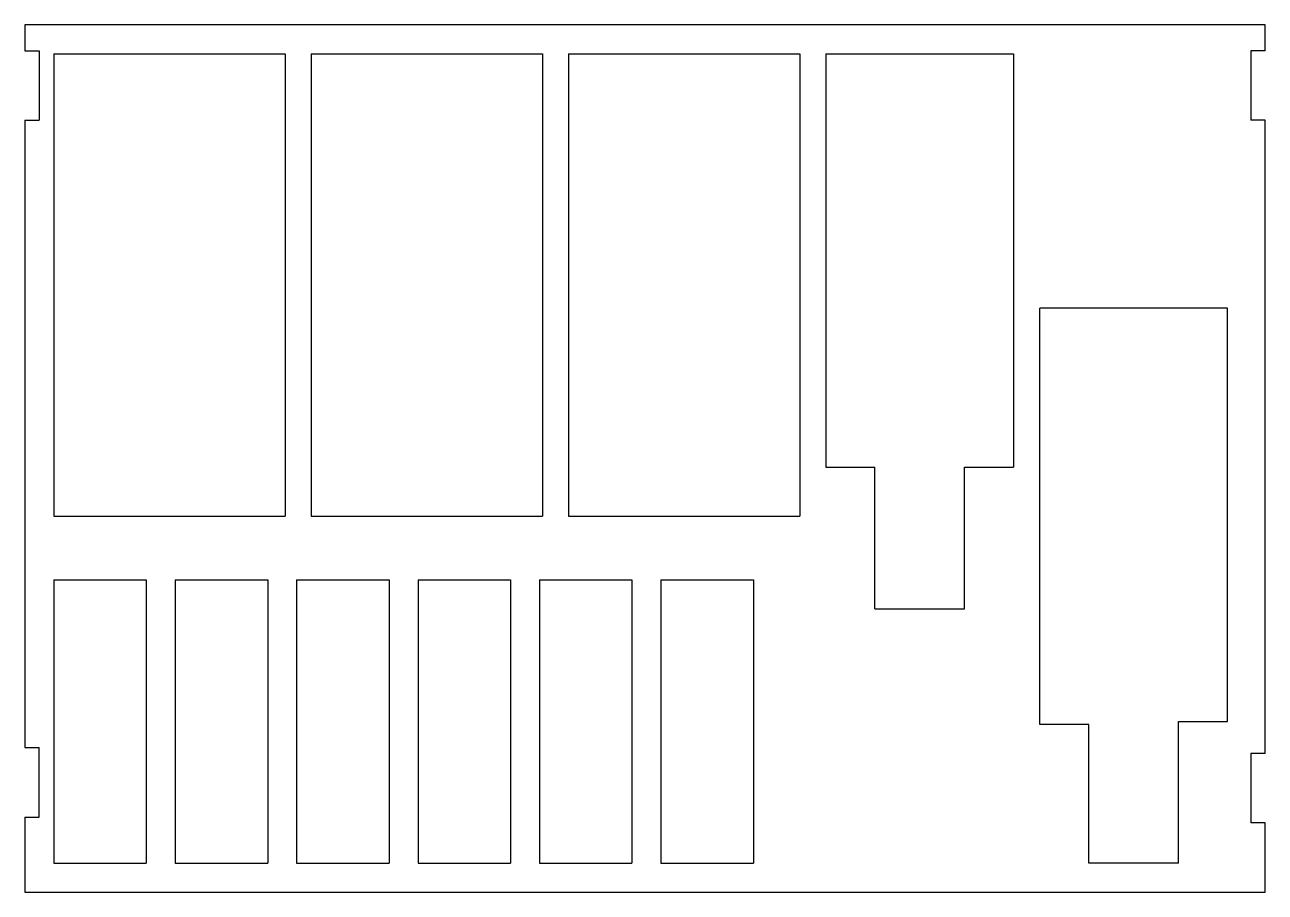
# Model space of a CAD drawing. Header units: millimetres. Extents: x -214 to 214, y -150 to 150.
import ezdxf

# ---------------------------------------------------------------- set-up
doc = ezdxf.new("R2010")
doc.units = ezdxf.units.MM

msp = doc.modelspace()

# ---------------------------------------------------------------- linework, layer by layer
at = {"color": 7, "linetype": 'Continuous', "lineweight": 25}
for p, q in [((214.5, 150), (-214.5, 150)), ((-214.5, 150), (-214.5, 141)), ((214.5, 141), (214.5, 150)), ((-214.5, 141), (-209.5, 141)), ((-209.5, 141), (-209.5, 117)), ((-204.5, 140), (-204.5, -20)), ((-204.5, 140), (-124.5, 140)), ((-124.5, 140), (-124.5, -20)), ((-115.5, 140), (-115.5, -20)), ((-115.5, 140), (-35.5, 140)), ((-35.5, 140), (-35.5, -20)), ((-26.5, 140), (53.5, 140)), ((-26.5, 140), (-26.5, -20)), ((53.5, 140), (53.5, -20)), ((62.5, 140), (127.5, 140)), ((62.5, 140), (62.5, -3)), ((127.5, 140), (127.5, -3)), ((214.5, 141), (209.5, 141)), ((209.5, 141), (209.5, 117)), ((-214.5, 117), (-209.5, 117)), ((-214.5, 117), (-214.5, -100)), ((214.5, 117), (209.5, 117)), ((214.5, -102), (214.5, 117)), ((201.5, 52), (136.5, 52)), ((136.5, -92), (136.5, 52)), ((201.5, -91), (201.5, 52)), ((62.5, -3), (79.5, -3)), ((79.5, -52), (79.5, -3)), ((110.5, -3), (127.5, -3)), ((110.5, -52), (110.5, -3)), ((-204.5, -20), (-124.5, -20)), ((-115.5, -20), (-35.5, -20)), ((-26.5, -20), (53.5, -20)), ((-204.5, -42), (-204.5, -140)), ((-204.5, -42), (-172.5, -42)), ((-172.5, -42), (-172.5, -140)), ((-162.5, -42), (-130.5, -42)), ((-162.5, -42), (-162.5, -140)), ((-130.5, -42), (-130.5, -140)), ((-120.5, -42), (-88.5, -42)), ((-120.5, -42), (-120.5, -140)), ((-88.5, -42), (-88.5, -140)), ((-78.5, -42), (-46.5, -42)), ((-78.5, -42), (-78.5, -140)), ((-46.5, -42), (-46.5, -140)), ((-36.5, -42), (-4.5, -42)), ((-36.5, -42), (-36.5, -140)), ((-4.5, -42), (-4.5, -140)), ((5.5, -42), (37.5, -42)), ((5.5, -42), (5.5, -140)), ((37.5, -42), (37.5, -140)), ((79.5, -52), (110.5, -52)), ((153.5, -92), (136.5, -92)), ((153.5, -140), (153.5, -92)), ((184.5, -140), (184.5, -91)), ((184.5, -91), (201.5, -91)), ((-214.5, -100), (-209.5, -100)), ((-209.5, -124), (-209.5, -100)), ((214.5, -102), (209.5, -102)), ((209.5, -102), (209.5, -126)), ((-214.5, -124), (-214.5, -150)), ((-214.5, -124), (-209.5, -124)), ((214.5, -126), (209.5, -126)), ((214.5, -150), (214.5, -126)), ((-204.5, -140), (-172.5, -140)), ((-162.5, -140), (-130.5, -140)), ((-120.5, -140), (-88.5, -140)), ((-78.5, -140), (-46.5, -140)), ((-36.5, -140), (-4.5, -140)), ((5.5, -140), (37.5, -140)), ((184.5, -140), (153.5, -140)), ((-214.5, -150), (214.5, -150))]:
    msp.add_line(p, q, dxfattribs=at)

doc.saveas('drawing.dxf')
